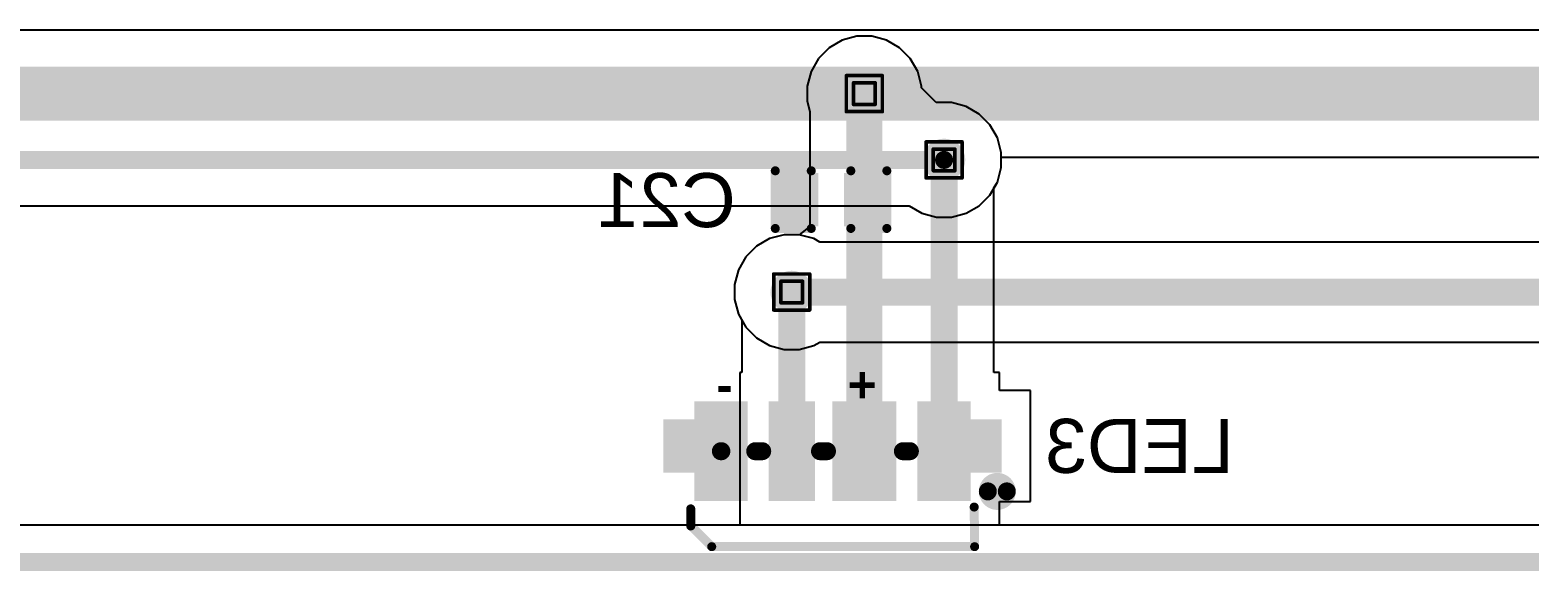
# Model space of a CAD drawing. Header units: inches. Extents: x 0 to 386, y 0 to 148.
# Drawn here: x 60.47 to 81.63, y -0.13 to 7.5 of the extents above; entities that cross this region are included whole.
import ezdxf

# ---------------------------------------------------------------- set-up
doc = ezdxf.new("R2010")
doc.units = ezdxf.units.IN
for name, color, linetype in [('Board outline', 216, 'Continuous'), ('Bottom Layer', 5, 'Continuous'), ('Bottom Overlay', 54, 'Continuous'), ('Bottom Paste', 16, 'Continuous'), ('Bottom Solder', 6, 'Continuous'), ('Drill Drawing', 1, 'Continuous'), ('Top Layer', 1, 'Continuous'), ('Via Holes', 16, 'Continuous')]:
    doc.layers.add(name, color=color, linetype=linetype)
doc.styles.add('Arial', font='', dxfattribs={"height": 0.2})
doc.styles.add('Arial_Bold', font='', dxfattribs={"height": 0.2})
doc.styles.get('Arial').set_extended_font_data('Arial')
doc.styles.get('Arial_Bold').set_extended_font_data('Arial', bold=True)

# ---------------------------------------------------------------- blocks, each defined once
blk = doc.blocks.new('SK6812SIDE_A_B_74')
at = {"layer": 'Bottom Layer'}
for points in [[(-1.84999757, 0.63750063), (-1.29999867, 0.63750063), (-1.29999867, -0.56249951), (-1.84999757, -0.56249951)], [(-0.7999996699999999, 0.63750063), (-0.09999853, 0.63750063), (-0.09999853, -0.56249951), (-0.7999996699999999, -0.56249951)], [(0.35000311, 0.63750063), (0.8000022099999999, 0.63750063), (0.8000022099999999, -0.56249951), (0.35000311, -0.56249951)], [(1.85000011, -0.56249951), (1.30000121, -0.56249951), (1.30000121, 0.63750063), (1.85000011, 0.63750063)], [(-2.28499797, 0.23749889), (-1.83499887, 0.23749889), (-1.83499887, -0.31250001), (-2.28499797, -0.31250001)], [(2.28500051, -0.3125000099999999), (1.83500141, -0.3125000100000001), (1.83500141, 0.23749889), (2.28500051, 0.23749889)]]:
    blk.add_hatch(color=5, dxfattribs=at).paths.add_polyline_path(points)
at = {"layer": 'Bottom Paste'}
for points in [[(-1.84999757, 0.63750063), (-1.29999867, 0.63750063), (-1.29999867, -0.56249951), (-1.84999757, -0.56249951)], [(-0.7999996699999999, 0.63750063), (-0.09999853, 0.63750063), (-0.09999853, -0.56249951), (-0.7999996699999999, -0.56249951)], [(0.35000311, 0.63750063), (0.8000022099999999, 0.63750063), (0.8000022099999999, -0.56249951), (0.35000311, -0.56249951)], [(1.85000011, -0.56249951), (1.30000121, -0.56249951), (1.30000121, 0.63750063), (1.85000011, 0.63750063)], [(-2.28499797, 0.23749889), (-1.83499887, 0.23749889), (-1.83499887, -0.31250001), (-2.28499797, -0.31250001)], [(2.28500051, -0.3125000099999999), (1.83500141, -0.3125000100000001), (1.83500141, 0.23749889), (2.28500051, 0.23749889)]]:
    blk.add_hatch(color=16, dxfattribs=at).paths.add_polyline_path(points)
at = {"layer": 'Bottom Solder'}
for points in [[(-1.95159757, 0.73910063), (-1.19839867, 0.73910063), (-1.19839867, -0.66409951), (-1.95159757, -0.66409951)], [(-0.90159967, 0.73910063), (0.00160147, 0.73910063), (0.00160147, -0.66409951), (-0.90159967, -0.66409951)], [(0.24840311, 0.73910063), (0.9016022099999998, 0.73910063), (0.9016022099999998, -0.66409951), (0.24840311, -0.66409951)], [(1.95160011, -0.66409951), (1.19840121, -0.66409951), (1.19840121, 0.73910063), (1.95160011, 0.73910063)], [(-2.38659797, 0.33909889), (-1.73339887, 0.33909889), (-1.73339887, -0.41410001), (-2.38659797, -0.41410001)], [(2.38660051, -0.4141000099999999), (1.73340141, -0.41410001), (1.73340141, 0.3390988899999999), (2.38660051, 0.33909889)]]:
    blk.add_hatch(color=6, dxfattribs=at).paths.add_polyline_path(points)
at = {"layer": 'Bottom Overlay'}
for points, const_width in [([(1.70432222, 1.3834999), (-2.00644506, 1.3834999)], 0.127), ([(-1.99999854, 0.82490056), (-2.00644506, 1.3834999)], 0.127), ([(2.00000108, 1.08782104), (1.70432222, 1.3834999)], 0.127), ([(2.00000108, 1.0922), (2.00000108, 0.85030056)], 0.127), ([(-0.99399852, 0.03750056), (-1.09239812, 0.03750056)], 0.254), ([(0.17600168, 0.03750056), (0.07760208, 0.03750056)], 0.254), ([(1.09040168, 0.03750056), (0.9920020799999999, 0.03750056)], 0.254)]:
    blk.add_lwpolyline(points, dxfattribs=dict(at, const_width=const_width))
for points, const_width in [([(-2.03819506, 1.3834999, 1), (-1.97469506, 1.3834999, 1)], 0.0635), ([(-2.03819506, 1.3834999, 1), (-1.97469506, 1.3834999, 1)], 0.0635), ([(1.67257222, 1.3834999, 1), (1.73607222, 1.3834999, 1)], 0.0635), ([(1.67257222, 1.3834999, 1), (1.73607222, 1.3834999, 1)], 0.0635), ([(1.96825108, 1.0922, 1), (2.03175108, 1.0922, 1)], 0.0635), ([(1.96825108, 1.08782104, 1), (2.03175108, 1.08782104, 1)], 0.0635), ([(-2.1925788, 0.6044285599999999, 1), (-2.4604472, 0.6044285599999999, 1)], 0.254), ([(-2.03174854, 0.82490056, 1), (-1.96824854, 0.82490056, 1)], 0.0635), ([(1.96825108, 0.85030056, 1), (2.03175108, 0.85030056, 1)], 0.0635), ([(-2.5239472, 0.6044285599999999, 1), (-2.3969472, 0.6044285599999999, 1)], 0.127), ([(-2.2560788, 0.6044285599999999, 1), (-2.1290788, 0.6044285599999999, 1)], 0.127), ([(-1.15589812, 0.03750056, 1), (-1.02889812, 0.03750056, 1)], 0.127), ([(-1.05749852, 0.03750056, 1), (-0.93049852, 0.03750056, 1)], 0.127), ([(0.01410208, 0.03750056, 1), (0.14110208, 0.03750056, 1)], 0.127), ([(0.11250168, 0.03750056, 1), (0.23950168, 0.03750056, 1)], 0.127), ([(0.92850208, 0.03750056, 1), (1.05550208, 0.03750056, 1)], 0.127), ([(1.02690168, 0.03750056, 1), (1.15390168, 0.03750056, 1)], 0.127)]:
    blk.add_lwpolyline(points, format="xyb", close=True, dxfattribs=dict(at, const_width=const_width))
at = {"layer": 'Bottom Overlay', "style": 'Arial_Bold', "text_generation_flag": 2}
for s, p in [('+', (-0.62396624, -0.65233804)), ('-', (1.40795248, -0.65237868))]:
    blk.add_text(s, height=0.499999, rotation=180, dxfattribs=at).set_placement(p)
blk = doc.blocks.new('____0402_B_105')
at = {"layer": 'Bottom Layer'}
for points in [[(-0.2412999999999999, 0.3174999999999999), (-0.2413000000000001, -0.3175), (-0.6985, -0.3174999999999999), (-0.6985, 0.3175)], [(0.6985, 0.3174999999999999), (0.6985, -0.3175), (0.2412999999999999, -0.3174999999999999), (0.2413000000000001, 0.3175)]]:
    blk.add_hatch(color=5, dxfattribs=at).paths.add_polyline_path(points)
at = {"layer": 'Bottom Paste'}
for points in [[(-0.2412999999999999, 0.3174999999999999), (-0.2413000000000001, -0.3175), (-0.6985, -0.3174999999999999), (-0.6985, 0.3175)], [(0.6985, 0.3174999999999999), (0.6985, -0.3175), (0.2412999999999999, -0.3174999999999999), (0.2413000000000001, 0.3175)]]:
    blk.add_hatch(color=16, dxfattribs=at).paths.add_polyline_path(points)
at = {"layer": 'Bottom Solder'}
for points in [[(-0.1813001199999999, 0.3774998799999999), (-0.1813001200000001, -0.3774998800000001), (-0.7584998799999999, -0.3774998799999999), (-0.7584998799999999, 0.3774998800000001)], [(0.7584998799999999, 0.3774998799999999), (0.7584998799999999, -0.3774998800000001), (0.1813001199999999, -0.3774998799999999), (0.1813001200000001, 0.3774998800000001)]]:
    blk.add_hatch(color=6, dxfattribs=at).paths.add_polyline_path(points)
at = {"layer": 'Bottom Overlay', "const_width": 0.127}
for points in [[(-0.7874, -0.4064), (-0.7874, 0.4064)], [(-0.7874, 0.4064), (-0.2794, 0.4064)], [(0.2794, 0.4064), (0.7874, 0.4064)], [(0.7874, -0.4064), (0.7874, 0.4064)], [(-0.7874, -0.4064), (-0.2794, -0.4064)], [(0.2794, -0.4064), (0.7874, -0.4064)]]:
    blk.add_lwpolyline(points, dxfattribs=at)
at = {"layer": 'Bottom Overlay', "const_width": 0.0635}
for points in [[(-0.8191499999999999, 0.4064, 1), (-0.7556499999999999, 0.4064, 1)], [(-0.8191499999999999, 0.4064, 1), (-0.7556499999999999, 0.4064, 1)], [(-0.31115, 0.4064, 1), (-0.24765, 0.4064, 1)], [(0.24765, 0.4064, 1), (0.31115, 0.4064, 1)], [(0.7556499999999999, 0.4064, 1), (0.8191499999999999, 0.4064, 1)], [(0.7556499999999999, 0.4064, 1), (0.8191499999999999, 0.4064, 1)], [(-0.8191499999999999, -0.4064, 1), (-0.7556499999999999, -0.4064, 1)], [(-0.8191499999999999, -0.4064, 1), (-0.7556499999999999, -0.4064, 1)], [(-0.31115, -0.4064, 1), (-0.24765, -0.4064, 1)], [(0.24765, -0.4064, 1), (0.31115, -0.4064, 1)], [(0.7556499999999999, -0.4064, 1), (0.8191499999999999, -0.4064, 1)], [(0.7556499999999999, -0.4064, 1), (0.8191499999999999, -0.4064, 1)]]:
    blk.add_lwpolyline(points, format="xyb", close=True, dxfattribs=at)

msp = doc.modelspace()

# ---------------------------------------------------------------- hatches: boundary and pattern name
at = {"layer": 'Bottom Layer'}
h = msp.add_hatch(color=5, dxfattribs=at)
edge = h.paths.add_edge_path()
edge.add_arc((72.2491443, 6.604), 0.2999994, 0, 360)
h = msp.add_hatch(color=5, dxfattribs=at)
edge = h.paths.add_edge_path()
edge.add_arc((73.37414332, 5.6690006), 0.2999994, 0, 360)
h = msp.add_hatch(color=5, dxfattribs=at)
edge = h.paths.add_edge_path()
edge.add_arc((71.22414253999999, 3.80621286), 0.2999994, 0, 360)
at = {"layer": 'Top Layer'}
h = msp.add_hatch(color=1, dxfattribs=at)
edge = h.paths.add_edge_path()
edge.add_arc((72.2491443, 6.604), 0.2999994, 0, 360)
h = msp.add_hatch(color=1, dxfattribs=at)
edge = h.paths.add_edge_path()
edge.add_arc((73.37414332, 5.6690006), 0.2999994, 0, 360)
h = msp.add_hatch(color=1, dxfattribs=at)
edge = h.paths.add_edge_path()
edge.add_arc((71.22414253999999, 3.80621286), 0.2999994, 0, 360)
at = {"layer": 'Via Holes'}
h = msp.add_hatch(color=7, dxfattribs=at)
edge = h.paths.add_edge_path()
edge.add_arc((72.2491443, 6.604), 0.1499997, 0, 360)
h = msp.add_hatch(color=7, dxfattribs=at)
edge = h.paths.add_edge_path()
edge.add_arc((73.37414332, 5.6690006), 0.1499997, 0, 360)
h = msp.add_hatch(color=7, dxfattribs=at)
edge = h.paths.add_edge_path()
edge.add_arc((71.22414253999999, 3.80621286), 0.1499997, 0, 360)

# ---------------------------------------------------------------- linework, layer by layer
at = {"layer": 'Board outline', "const_width": 0.254}
msp.add_lwpolyline([(2.9972, 0), (251.0028, 0)], dxfattribs=at)
at = {"layer": 'Bottom Layer'}
for p, q in [((72.1427691, 7.411999399999999), (71.93726786, 7.356934739999999)), ((72.3555195, 7.411999399999999), (72.1427691, 7.411999399999999)), ((72.56102074, 7.356934739999999), (72.3555195, 7.411999399999999)), ((71.75302134, 7.25055954), (71.60258476, 7.10012296)), ((71.93726786, 7.356934739999999), (71.75302134, 7.25055954)), ((72.74526725999999, 7.25055954), (72.56102074, 7.356934739999999)), ((72.89570384, 7.10012296), (72.74526725999999, 7.25055954)), ((71.60258476, 7.10012296), (71.49620956, 6.915876439999999)), ((73.00207904, 6.915876439999999), (72.89570384, 7.10012296)), ((71.49620956, 6.915876439999999), (71.4411449, 6.710375199999999)), ((73.0571437, 6.710375199999999), (73.00207904, 6.915876439999999)), ((71.4411449, 6.710375199999999), (71.4411449, 6.4976248)), ((73.0571437, 6.683524859999999), (73.0571437, 6.710375199999999)), ((73.26499697999999, 6.479717799999999), (73.0571437, 6.683524859999999)), ((71.4411449, 6.4976248), (71.48056824, 6.35049784)), ((71.48056824, 6.35049784), (71.48056824, 5.10909062)), ((73.2965514, 6.476999999999999), (73.26499697999999, 6.479717799999999)), ((73.48051852, 6.476999999999999), (73.2965514, 6.476999999999999)), ((73.68601976, 6.42193534), (73.48051852, 6.476999999999999)), ((73.87026628, 6.31556014), (73.68601976, 6.42193534)), ((74.02070286, 6.16512356), (73.87026628, 6.31556014)), ((74.12707806, 5.980877039999999), (74.02070286, 6.16512356)), ((74.18214272, 5.7753758), (74.12707806, 5.980877039999999)), ((74.18214272, 5.5626254), (74.18214272, 5.7753758)), ((74.12707806, 5.35712416), (74.18214272, 5.5626254)), ((74.07867074, 5.2732813), (74.12707806, 5.35712416)), ((71.48056824, 5.10909062), (71.48056824, 4.72935046)), ((74.07867074, 2.66998958), (74.07867074, 5.2732813)), ((71.48056824, 4.72935046), (71.3305152, 4.61421226)), ((70.72801958, 4.4527724), (70.57758299999999, 4.30233582)), ((70.9122661, 4.559147599999999), (70.72801958, 4.4527724)), ((71.11776733999999, 4.61421226), (70.9122661, 4.559147599999999)), ((71.3305152, 4.61421226), (71.11776733999999, 4.61421226)), ((70.57758299999999, 4.30233582), (70.47120779999999, 4.1180893)), ((70.47120779999999, 4.1180893), (70.41614314, 3.91258806)), ((70.41614314, 3.91258806), (70.41614314, 3.69983766)), ((70.41614314, 3.69983766), (70.47120779999999, 3.49433642)), ((70.47120779999999, 3.49433642), (70.51961512, 3.41049356)), ((70.51961512, 3.41049356), (70.51961512, 2.66998958)), ((70.51961512, 2.66998958), (70.49114426, 2.66998958)), ((70.49114426, 2.66998958), (70.49114426, 0.51793902)), ((74.1571415, 2.66998958), (74.07867074, 2.66998958)), ((74.1571415, 2.41999008), (74.1571415, 2.66998958)), ((74.59214189999999, 2.41999008), (74.1571415, 2.41999008)), ((74.59214189999999, 0.85399372), (74.59214189999999, 2.41999008)), ((74.1571415, 0.51793902), (74.1571415, 0.85399372)), ((74.1571415, 0.85399372), (74.59214189999999, 0.85399372)), ((70.49114426, 0.51793902), (5.064213899999999, 0.51793902)), ((180.4911554, 0.51793902), (74.1571415, 0.51793902))]:
    msp.add_line(p, q, dxfattribs=at)
for points, const_width in [([(72.2491443, 5.10909062), (72.2491443, 6.604)], 0.508), ([(73.37414332, 1.56199078), (73.37414332, 5.6690006)], 0.3809999999999999), ([(72.2491443, 1.56284422), (72.2491443, 5.10909062)], 0.508), ([(71.22414253999999, 1.56199078), (71.22414253999999, 3.80621286)], 0.3809999999999999), ([(70.22414454, 1.56199078), (70.231, 1.56199078)], 0.254)]:
    msp.add_lwpolyline(points, dxfattribs=dict(at, const_width=const_width))
for points, const_width in [([(72.1221443, 6.604, 1), (72.37614429999999, 6.604, 1)], 0.254), ([(73.27889332, 5.6690006, 1), (73.46939332, 5.6690006, 1)], 0.1905), ([(72.1221443, 5.10909062, 1), (72.37614429999999, 5.10909062, 1)], 0.254), ([(72.1221443, 5.10909062, 1), (72.37614429999999, 5.10909062, 1)], 0.254), ([(71.12889254, 3.80621286, 1), (71.31939254, 3.80621286, 1)], 0.1905), ([(71.12889254, 1.56199078, 1), (71.31939254, 1.56199078, 1)], 0.1905), ([(72.1221443, 1.56284422, 1), (72.37614429999999, 1.56284422, 1)], 0.254), ([(73.27889332, 1.56199078, 1), (73.46939332, 1.56199078, 1)], 0.1905), ([(70.16064453999999, 1.56199078, 1), (70.28764453999999, 1.56199078, 1)], 0.127), ([(70.1675, 1.56199078, 1), (70.2945, 1.56199078, 1)], 0.127)]:
    msp.add_lwpolyline(points, format="xyb", close=True, dxfattribs=dict(at, const_width=const_width))
at = {"layer": 'Drill Drawing', "const_width": 0.0508}
for points in [[(71.99514429999999, 6.858), (72.5031443, 6.858)], [(71.99514429999999, 6.35), (71.99514429999999, 6.858)], [(72.0967443, 6.7564), (72.4015443, 6.7564)], [(72.0967443, 6.4516), (72.0967443, 6.7564)], [(72.4015443, 6.4516), (72.4015443, 6.7564)], [(72.5031443, 6.35), (72.5031443, 6.858)], [(71.99514429999999, 6.35), (72.5031443, 6.35)], [(72.0967443, 6.4516), (72.4015443, 6.4516)], [(73.12014332, 5.9230006), (73.62814331999999, 5.9230006)], [(73.12014332, 5.415000599999999), (73.12014332, 5.9230006)], [(73.62814331999999, 5.415000599999999), (73.62814331999999, 5.9230006)], [(73.22174331999999, 5.8214006), (73.52654331999999, 5.8214006)], [(73.22174331999999, 5.516600599999999), (73.22174331999999, 5.8214006)], [(73.52654331999999, 5.516600599999999), (73.52654331999999, 5.8214006)], [(73.22174331999999, 5.516600599999999), (73.52654331999999, 5.516600599999999)], [(73.12014332, 5.415000599999999), (73.62814331999999, 5.415000599999999)], [(70.97014254, 4.060212859999999), (71.47814254, 4.060212859999999)], [(70.97014254, 3.55221286), (70.97014254, 4.060212859999999)], [(71.47814254, 3.55221286), (71.47814254, 4.060212859999999)], [(71.07174254, 3.958612859999999), (71.37654254, 3.958612859999999)], [(71.07174254, 3.65381286), (71.07174254, 3.958612859999999)], [(71.37654254, 3.65381286), (71.37654254, 3.958612859999999)], [(71.07174254, 3.65381286), (71.37654254, 3.65381286)], [(70.97014254, 3.55221286), (71.47814254, 3.55221286)]]:
    msp.add_lwpolyline(points, dxfattribs=at)
at = {"layer": 'Drill Drawing', "const_width": 0.0254}
for points in [[(71.9824443, 6.858, 1), (72.00784429999999, 6.858, 1)], [(71.9824443, 6.858, 1), (72.00784429999999, 6.858, 1)], [(72.08404429999999, 6.7564, 1), (72.10944429999999, 6.7564, 1)], [(72.08404429999999, 6.7564, 1), (72.10944429999999, 6.7564, 1)], [(72.38884429999999, 6.7564, 1), (72.4142443, 6.7564, 1)], [(72.38884429999999, 6.7564, 1), (72.4142443, 6.7564, 1)], [(72.4904443, 6.858, 1), (72.5158443, 6.858, 1)], [(72.4904443, 6.858, 1), (72.5158443, 6.858, 1)], [(71.9824443, 6.35, 1), (72.00784429999999, 6.35, 1)], [(71.9824443, 6.35, 1), (72.00784429999999, 6.35, 1)], [(72.08404429999999, 6.4516, 1), (72.10944429999999, 6.4516, 1)], [(72.08404429999999, 6.4516, 1), (72.10944429999999, 6.4516, 1)], [(72.38884429999999, 6.4516, 1), (72.4142443, 6.4516, 1)], [(72.38884429999999, 6.4516, 1), (72.4142443, 6.4516, 1)], [(72.4904443, 6.35, 1), (72.5158443, 6.35, 1)], [(72.4904443, 6.35, 1), (72.5158443, 6.35, 1)], [(73.10744332, 5.9230006, 1), (73.13284331999999, 5.9230006, 1)], [(73.10744332, 5.9230006, 1), (73.13284331999999, 5.9230006, 1)], [(73.61544332, 5.9230006, 1), (73.64084332, 5.9230006, 1)], [(73.61544332, 5.9230006, 1), (73.64084332, 5.9230006, 1)], [(73.20904332, 5.8214006, 1), (73.23444332, 5.8214006, 1)], [(73.20904332, 5.8214006, 1), (73.23444332, 5.8214006, 1)], [(73.51384332, 5.8214006, 1), (73.53924332, 5.8214006, 1)], [(73.51384332, 5.8214006, 1), (73.53924332, 5.8214006, 1)], [(73.20904332, 5.516600599999999, 1), (73.23444332, 5.516600599999999, 1)], [(73.20904332, 5.516600599999999, 1), (73.23444332, 5.516600599999999, 1)], [(73.51384332, 5.516600599999999, 1), (73.53924332, 5.516600599999999, 1)], [(73.51384332, 5.516600599999999, 1), (73.53924332, 5.516600599999999, 1)], [(73.10744332, 5.415000599999999, 1), (73.13284331999999, 5.415000599999999, 1)], [(73.10744332, 5.415000599999999, 1), (73.13284331999999, 5.415000599999999, 1)], [(73.61544332, 5.415000599999999, 1), (73.64084332, 5.415000599999999, 1)], [(73.61544332, 5.415000599999999, 1), (73.64084332, 5.415000599999999, 1)], [(70.95744253999999, 4.060212859999999, 1), (70.98284254, 4.060212859999999, 1)], [(70.95744253999999, 4.060212859999999, 1), (70.98284254, 4.060212859999999, 1)], [(71.46544254, 4.060212859999999, 1), (71.49084253999999, 4.060212859999999, 1)], [(71.46544254, 4.060212859999999, 1), (71.49084253999999, 4.060212859999999, 1)], [(71.05904254, 3.958612859999999, 1), (71.08444254, 3.958612859999999, 1)], [(71.05904254, 3.958612859999999, 1), (71.08444254, 3.958612859999999, 1)], [(71.36384254, 3.958612859999999, 1), (71.38924254, 3.958612859999999, 1)], [(71.36384254, 3.958612859999999, 1), (71.38924254, 3.958612859999999, 1)], [(71.05904254, 3.65381286, 1), (71.08444254, 3.65381286, 1)], [(71.05904254, 3.65381286, 1), (71.08444254, 3.65381286, 1)], [(71.36384254, 3.65381286, 1), (71.38924254, 3.65381286, 1)], [(71.36384254, 3.65381286, 1), (71.38924254, 3.65381286, 1)], [(70.95744253999999, 3.55221286, 1), (70.98284254, 3.55221286, 1)], [(70.95744253999999, 3.55221286, 1), (70.98284254, 3.55221286, 1)], [(71.46544254, 3.55221286, 1), (71.49084253999999, 3.55221286, 1)], [(71.46544254, 3.55221286, 1), (71.49084253999999, 3.55221286, 1)]]:
    msp.add_lwpolyline(points, format="xyb", close=True, dxfattribs=at)
at = {"layer": 'Top Layer'}
for p, q in [((242.813078, 7.5006708), (12.16404476, 7.5006708)), ((74.12707806, 5.35712416), (74.18214272, 5.5626254)), ((74.18214272, 5.5626254), (74.18214272, 5.7073292)), ((74.18214272, 5.7073292), (180.41615428, 5.7073292)), ((74.02070286, 5.172877639999999), (74.12707806, 5.35712416)), ((73.87026628, 5.022441059999999), (74.02070286, 5.172877639999999)), ((11.85023792, 5.021559679999999), (72.8795469, 5.021559679999999)), ((72.8795469, 5.021559679999999), (73.06226688, 4.91606586)), ((73.06226688, 4.91606586), (73.26776812, 4.8610012)), ((73.48051852, 4.8610012), (73.68601976, 4.91606586)), ((73.68601976, 4.91606586), (73.87026628, 5.022441059999999)), ((73.26776812, 4.8610012), (73.48051852, 4.8610012)), ((70.72801958, 4.4527724), (70.57758299999999, 4.30233582)), ((70.9122661, 4.559147599999999), (70.72801958, 4.4527724)), ((71.11776733999999, 4.61421226), (70.9122661, 4.559147599999999)), ((71.33051773999999, 4.61421226), (71.11776733999999, 4.61421226)), ((71.53601898, 4.559147599999999), (71.33051773999999, 4.61421226)), ((71.61986184, 4.510740279999999), (71.53601898, 4.559147599999999)), ((182.97843262, 4.510740279999999), (71.61986184, 4.510740279999999)), ((70.57758299999999, 4.30233582), (70.47120779999999, 4.1180893)), ((70.47120779999999, 4.1180893), (70.41614314, 3.91258806)), ((70.41614314, 3.91258806), (70.41614314, 3.69983766)), ((70.41614314, 3.69983766), (70.47120779999999, 3.49433642)), ((70.47120779999999, 3.49433642), (70.57758299999999, 3.3100899)), ((70.57758299999999, 3.3100899), (70.72801958, 3.15965332)), ((70.72801958, 3.15965332), (70.9122661, 3.05327812)), ((70.9122661, 3.05327812), (71.11776733999999, 2.99821346)), ((71.11776733999999, 2.99821346), (71.33051773999999, 2.99821346)), ((71.33051773999999, 2.99821346), (71.53601898, 3.05327812)), ((71.53601898, 3.05327812), (71.61986184, 3.10168544)), ((71.61986184, 3.10168544), (182.97843262, 3.10168544)), ((248.93578356, 0.51793902), (5.064213899999999, 0.51793902))]:
    msp.add_line(p, q, dxfattribs=at)
for points, const_width in [([(12.16404476, 6.604), (72.2491443, 6.604)], 0.7619999999999999), ([(72.2491443, 6.604), (182.2491529, 6.604)], 0.7619999999999999), ([(11.85023792, 5.6690006), (73.37414332, 5.6690006)], 0.254), ([(71.22414253999999, 3.80621286), (183.37415192, 3.80621286)], 0.3809999999999999)]:
    msp.add_lwpolyline(points, dxfattribs=dict(at, const_width=const_width))
for points, const_width in [([(72.0586443, 6.604, 1), (72.4396443, 6.604, 1)], 0.3809999999999999), ([(72.0586443, 6.604, 1), (72.4396443, 6.604, 1)], 0.3809999999999999), ([(73.31064332, 5.6690006, 1), (73.43764331999999, 5.6690006, 1)], 0.127), ([(71.12889254, 3.80621286, 1), (71.31939254, 3.80621286, 1)], 0.1905)]:
    msp.add_lwpolyline(points, format="xyb", close=True, dxfattribs=dict(at, const_width=const_width))

# ---------------------------------------------------------------- block references
msp.add_blockref('____0402_B_105', (71.77924429999999, 5.10909062))
at = {"rotation": 180}
msp.add_blockref('SK6812SIDE_A_B_74', (71.7991452, 1.59949134), dxfattribs=at)

# ---------------------------------------------------------------- texts
at = {"layer": 'Bottom Overlay', "style": 'Arial', "text_generation_flag": 2}
for s, p in [('C21', (70.43468768, 4.720859239999999)), ('LED3', (77.46289054, 1.25611636))]:
    msp.add_text(s, height=0.7619999999999999, dxfattribs=at).set_placement(p)

doc.saveas('drawing.dxf')
